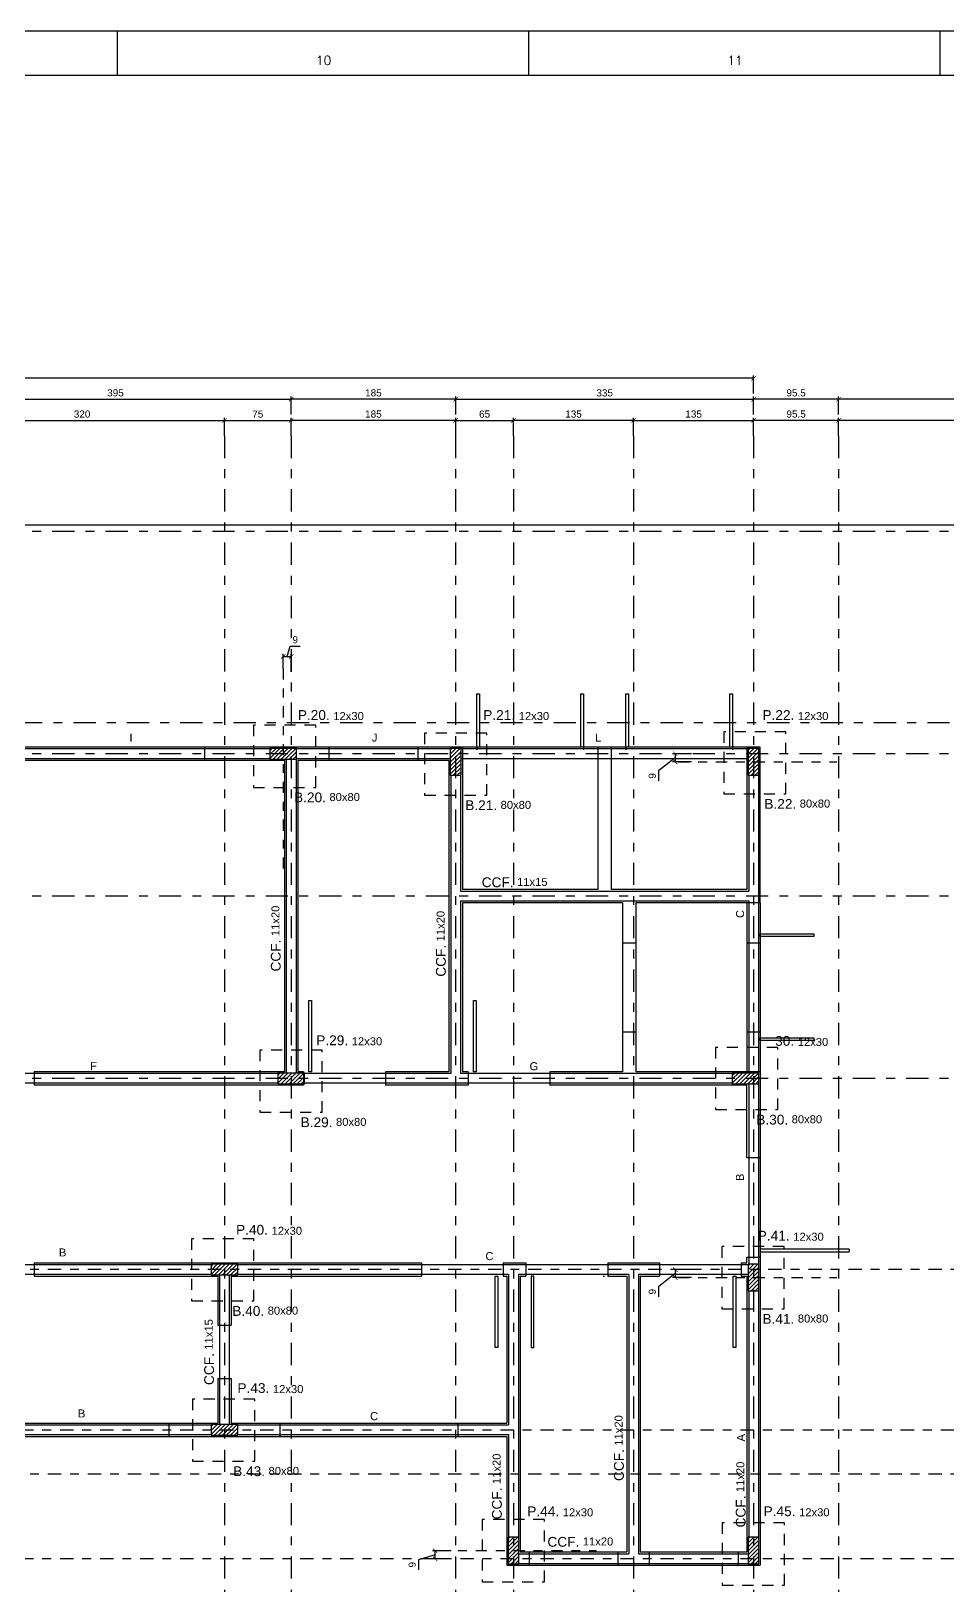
# Model space of a CAD drawing. Header units: millimetres. Extents: x 3659 to 4048, y 1324 to 1399.
# Drawn here: x 3699.96 to 3710.27, y 1373.17 to 1390.65 of the extents above; entities that cross this region are included whole.
import ezdxf
from ezdxf.enums import TextEntityAlignment as Align

# ---------------------------------------------------------------- set-up
doc = ezdxf.new("R2010")
doc.units = ezdxf.units.MM
for name, pattern in [('CENTER', [2, 1.25, -0.25, 0.25, -0.25]), ('DASHDOT', [1, 0.5, -0.25, 0, -0.25]), ('HIDDEN', [0.375, 0.25, -0.125])]:
    doc.linetypes.add(name, pattern=pattern)
for name, color, linetype in [('eixo', 1, 'CENTER'), ('Forma', 2, 'Continuous'), ('Fundação', 2, 'Continuous'), ('Hachura', 1, 'Continuous'), ('MATRIZ', 8, 'Continuous'), ('Moldura', 2, 'Continuous'), ('PILAR', 5, 'Continuous'), ('Textos', 7, 'Continuous')]:
    doc.layers.add(name, color=color, linetype=linetype)
doc.styles.add('maloca 1', font='romans.shx')
doc.styles.add('ROMANS', font='arial.ttf')
doc.dimstyles.new('ESC-50JR', dxfattribs={"dimtxt": 0.1, "dimasz": 0.05, "dimexe": 0.03, "dimexo": 0, "dimgap": 0.03, "dimtad": 1, "dimlfac": 100, "dimdsep": 46, "dimtxsty": 'ROMANS', "dimblk1": 'DOTSMALL', "dimblk2": 'DOTSMALL', "dimsah": 1, "dimcen": 0.09, "dimclrd": 1, "dimclre": 1, "dimclrt": 2, "dimadec": 0, "dimazin": 0, "dimtfac": 1, "dimtdec": 4, "dimtmove": 0, "dimatfit": 3, "dimldrblk": 'DOTSMALL', "dimfxl": 0, "dimtolj": 1, "dimtzin": 0, "dimarcsym": 0})

# ---------------------------------------------------------------- blocks, each defined once
blk = doc.blocks.new('_ArchTick')
at = {"color": 0, "linetype": 'ByBlock', "const_width": 0.15}
blk.add_lwpolyline([(-0.5, -0.5), (0.5, 0.5)], dxfattribs=at)
blk = doc.blocks.new('*D63')
at = {"color": 1, "lineweight": -2, "transparency": 16777216}
for p, q in [((3698.938, 1386.097), (3698.938, 1386.301)), ((3698.938, 1386.271), (3702.138, 1386.271)), ((3702.138, 1386.097), (3702.138, 1386.301))]:
    blk.add_line(p, q, dxfattribs=at)
at = {"layer": 'DEFPOINTS', "color": 0, "transparency": 16777216}
for p in [(3702.138, 1386.271), (3698.938, 1386.097), (3702.138, 1386.097)]:
    blk.add_point(p, dxfattribs=at)
at = {"color": 1, "lineweight": -2, "transparency": 16777216, "xscale": 0.05, "yscale": 0.05, "zscale": 0.05, "rotation": 180}
blk.add_blockref('_ArchTick', (3698.938, 1386.271), dxfattribs=at)
at = {"color": 1, "lineweight": -2, "transparency": 16777216, "xscale": 0.05, "yscale": 0.05, "zscale": 0.05}
blk.add_blockref('_ArchTick', (3702.138, 1386.271), dxfattribs=at)
at = {"color": 2, "transparency": 16777216, "insert": (3700.538, 1386.342), "char_height": 0.08, "attachment_point": 5, "style": 'ROMANS'}
blk.add_mtext('\\A1;320', dxfattribs=at)
blk = doc.blocks.new('_DOTSMALL')
at = {"color": 0, "linetype": 'ByBlock', "const_width": 0.5}
blk.add_lwpolyline([(-0.0625, 0, 1), (0.0625, 0, 1)], format="xyb", close=True, dxfattribs=at)
blk = doc.blocks.new('*D64')
at = {"color": 1, "lineweight": -2, "transparency": 16777216}
for p, q in [((3702.888, 1386.097), (3702.888, 1386.301)), ((3704.738, 1386.271), (3702.888, 1386.271)), ((3704.738, 1386.097), (3704.738, 1386.301))]:
    blk.add_line(p, q, dxfattribs=at)
at = {"layer": 'DEFPOINTS', "color": 0, "transparency": 16777216}
for p in [(3702.888, 1386.271), (3702.888, 1386.097), (3704.738, 1386.097)]:
    blk.add_point(p, dxfattribs=at)
at = {"color": 1, "lineweight": -2, "transparency": 16777216, "xscale": 0.05, "yscale": 0.05, "zscale": 0.05, "rotation": 180}
blk.add_blockref('_ArchTick', (3702.888, 1386.271), dxfattribs=at)
at = {"color": 1, "lineweight": -2, "transparency": 16777216, "xscale": 0.05, "yscale": 0.05, "zscale": 0.05}
blk.add_blockref('_ArchTick', (3704.738, 1386.271), dxfattribs=at)
at = {"color": 2, "transparency": 16777216, "insert": (3703.813, 1386.342), "char_height": 0.08, "attachment_point": 5, "style": 'ROMANS'}
blk.add_mtext('\\A1;185', dxfattribs=at)
blk = doc.blocks.new('*D65')
at = {"color": 1, "lineweight": -2, "transparency": 16777216}
for p, q in [((3704.738, 1386.097), (3704.738, 1386.301)), ((3704.738, 1386.271), (3705.388, 1386.271)), ((3705.388, 1386.097), (3705.388, 1386.301))]:
    blk.add_line(p, q, dxfattribs=at)
at = {"layer": 'DEFPOINTS', "color": 0, "transparency": 16777216}
for p in [(3705.388, 1386.271), (3704.738, 1386.097), (3705.388, 1386.097)]:
    blk.add_point(p, dxfattribs=at)
at = {"color": 1, "lineweight": -2, "transparency": 16777216, "xscale": 0.05, "yscale": 0.05, "zscale": 0.05, "rotation": 180}
blk.add_blockref('_ArchTick', (3704.738, 1386.271), dxfattribs=at)
at = {"color": 1, "lineweight": -2, "transparency": 16777216, "xscale": 0.05, "yscale": 0.05, "zscale": 0.05}
blk.add_blockref('_ArchTick', (3705.388, 1386.271), dxfattribs=at)
at = {"color": 2, "transparency": 16777216, "insert": (3705.063, 1386.342), "char_height": 0.08, "attachment_point": 5, "style": 'ROMANS'}
blk.add_mtext('\\A1;65', dxfattribs=at)
blk = doc.blocks.new('*D66')
at = {"color": 1, "lineweight": -2, "transparency": 16777216}
for p, q in [((3705.388, 1386.097), (3705.388, 1386.301)), ((3706.738, 1386.271), (3705.388, 1386.271)), ((3706.738, 1386.097), (3706.738, 1386.301))]:
    blk.add_line(p, q, dxfattribs=at)
at = {"layer": 'DEFPOINTS', "color": 0, "transparency": 16777216}
for p in [(3705.388, 1386.271), (3705.388, 1386.097), (3706.738, 1386.097)]:
    blk.add_point(p, dxfattribs=at)
at = {"color": 1, "lineweight": -2, "transparency": 16777216, "xscale": 0.05, "yscale": 0.05, "zscale": 0.05, "rotation": 180}
blk.add_blockref('_ArchTick', (3705.388, 1386.271), dxfattribs=at)
at = {"color": 1, "lineweight": -2, "transparency": 16777216, "xscale": 0.05, "yscale": 0.05, "zscale": 0.05}
blk.add_blockref('_ArchTick', (3706.738, 1386.271), dxfattribs=at)
at = {"color": 2, "transparency": 16777216, "insert": (3706.063, 1386.342), "char_height": 0.08, "attachment_point": 5, "style": 'ROMANS'}
blk.add_mtext('\\A1;135', dxfattribs=at)
blk = doc.blocks.new('*D67')
at = {"color": 1, "lineweight": -2, "transparency": 16777216}
for p, q in [((3706.738, 1386.097), (3706.738, 1386.301)), ((3706.738, 1386.271), (3708.088, 1386.271)), ((3708.088, 1386.097), (3708.088, 1386.301))]:
    blk.add_line(p, q, dxfattribs=at)
at = {"layer": 'DEFPOINTS', "color": 0, "transparency": 16777216}
for p in [(3708.088, 1386.271), (3706.738, 1386.097), (3708.088, 1386.097)]:
    blk.add_point(p, dxfattribs=at)
at = {"color": 1, "lineweight": -2, "transparency": 16777216, "xscale": 0.05, "yscale": 0.05, "zscale": 0.05, "rotation": 180}
blk.add_blockref('_ArchTick', (3706.738, 1386.271), dxfattribs=at)
at = {"color": 1, "lineweight": -2, "transparency": 16777216, "xscale": 0.05, "yscale": 0.05, "zscale": 0.05}
blk.add_blockref('_ArchTick', (3708.088, 1386.271), dxfattribs=at)
at = {"color": 2, "transparency": 16777216, "insert": (3707.413, 1386.342), "char_height": 0.08, "attachment_point": 5, "style": 'ROMANS'}
blk.add_mtext('\\A1;135', dxfattribs=at)
blk = doc.blocks.new('*D68')
at = {"color": 1, "lineweight": -2, "transparency": 16777216}
for p, q in [((3708.088, 1386.097), (3708.088, 1386.301)), ((3709.043, 1386.271), (3708.088, 1386.271)), ((3709.043, 1386.097), (3709.043, 1386.301))]:
    blk.add_line(p, q, dxfattribs=at)
at = {"layer": 'DEFPOINTS', "color": 0, "transparency": 16777216}
for p in [(3708.088, 1386.271), (3708.088, 1386.097), (3709.043, 1386.097)]:
    blk.add_point(p, dxfattribs=at)
at = {"color": 1, "lineweight": -2, "transparency": 16777216, "xscale": 0.05, "yscale": 0.05, "zscale": 0.05, "rotation": 180}
blk.add_blockref('_ArchTick', (3708.088, 1386.271), dxfattribs=at)
at = {"color": 1, "lineweight": -2, "transparency": 16777216, "xscale": 0.05, "yscale": 0.05, "zscale": 0.05}
blk.add_blockref('_ArchTick', (3709.043, 1386.271), dxfattribs=at)
at = {"color": 2, "transparency": 16777216, "insert": (3708.565, 1386.342), "char_height": 0.08, "attachment_point": 5, "style": 'ROMANS'}
blk.add_mtext('\\A1;95.5', dxfattribs=at)
blk = doc.blocks.new('*D69')
at = {"color": 1, "lineweight": -2, "transparency": 16777216}
for p, q in [((3709.043, 1386.097), (3709.043, 1386.301)), ((3715.778, 1386.271), (3709.043, 1386.271)), ((3715.778, 1386.097), (3715.778, 1386.301))]:
    blk.add_line(p, q, dxfattribs=at)
at = {"layer": 'DEFPOINTS', "color": 0, "transparency": 16777216}
for p in [(3709.043, 1386.271), (3709.043, 1386.097), (3715.778, 1386.097)]:
    blk.add_point(p, dxfattribs=at)
at = {"color": 1, "lineweight": -2, "transparency": 16777216, "xscale": 0.05, "yscale": 0.05, "zscale": 0.05, "rotation": 180}
blk.add_blockref('_ArchTick', (3709.043, 1386.271), dxfattribs=at)
at = {"color": 1, "lineweight": -2, "transparency": 16777216, "xscale": 0.05, "yscale": 0.05, "zscale": 0.05}
blk.add_blockref('_ArchTick', (3715.778, 1386.271), dxfattribs=at)
at = {"color": 2, "transparency": 16777216, "insert": (3712.41, 1386.342), "char_height": 0.08, "attachment_point": 5, "style": 'ROMANS'}
blk.add_mtext('\\A1;673.5', dxfattribs=at)
blk = doc.blocks.new('*D86')
at = {"color": 1, "lineweight": -2, "transparency": 16777216}
for p, q in [((3702.138, 1386.097), (3702.138, 1386.301)), ((3702.138, 1386.271), (3702.888, 1386.271)), ((3702.888, 1386.097), (3702.888, 1386.301))]:
    blk.add_line(p, q, dxfattribs=at)
at = {"layer": 'DEFPOINTS', "color": 0, "transparency": 16777216}
for p in [(3702.888, 1386.271), (3702.138, 1386.097), (3702.888, 1386.097)]:
    blk.add_point(p, dxfattribs=at)
at = {"color": 1, "lineweight": -2, "transparency": 16777216, "xscale": 0.05, "yscale": 0.05, "zscale": 0.05, "rotation": 180}
blk.add_blockref('_ArchTick', (3702.138, 1386.271), dxfattribs=at)
at = {"color": 1, "lineweight": -2, "transparency": 16777216, "xscale": 0.05, "yscale": 0.05, "zscale": 0.05}
blk.add_blockref('_ArchTick', (3702.888, 1386.271), dxfattribs=at)
at = {"color": 2, "transparency": 16777216, "insert": (3702.513, 1386.341), "char_height": 0.08, "attachment_point": 5, "style": 'ROMANS'}
blk.add_mtext('\\A1;75', dxfattribs=at)
blk = doc.blocks.new('*D98')
at = {"color": 1, "lineweight": -2, "transparency": 16777216}
for p, q in [((3702.888, 1386.336), (3702.888, 1386.539)), ((3704.738, 1386.509), (3702.888, 1386.509)), ((3704.738, 1386.336), (3704.738, 1386.539))]:
    blk.add_line(p, q, dxfattribs=at)
at = {"layer": 'DEFPOINTS', "color": 0, "transparency": 16777216}
for p in [(3702.888, 1386.509), (3702.888, 1386.336), (3704.738, 1386.336)]:
    blk.add_point(p, dxfattribs=at)
at = {"color": 1, "lineweight": -2, "transparency": 16777216, "xscale": 0.05, "yscale": 0.05, "zscale": 0.05, "rotation": 180}
blk.add_blockref('_ArchTick', (3702.888, 1386.509), dxfattribs=at)
at = {"color": 1, "lineweight": -2, "transparency": 16777216, "xscale": 0.05, "yscale": 0.05, "zscale": 0.05}
blk.add_blockref('_ArchTick', (3704.738, 1386.509), dxfattribs=at)
at = {"color": 2, "transparency": 16777216, "insert": (3703.813, 1386.58), "char_height": 0.08, "attachment_point": 5, "style": 'ROMANS'}
blk.add_mtext('\\A1;185', dxfattribs=at)
blk = doc.blocks.new('*D99')
at = {"color": 1, "lineweight": -2, "transparency": 16777216}
for p, q in [((3704.738, 1386.336), (3704.738, 1386.539)), ((3704.738, 1386.509), (3708.088, 1386.509)), ((3708.088, 1386.336), (3708.088, 1386.539))]:
    blk.add_line(p, q, dxfattribs=at)
at = {"layer": 'DEFPOINTS', "color": 0, "transparency": 16777216}
for p in [(3708.088, 1386.509), (3704.738, 1386.336), (3708.088, 1386.336)]:
    blk.add_point(p, dxfattribs=at)
at = {"color": 1, "lineweight": -2, "transparency": 16777216, "xscale": 0.05, "yscale": 0.05, "zscale": 0.05, "rotation": 180}
blk.add_blockref('_ArchTick', (3704.738, 1386.509), dxfattribs=at)
at = {"color": 1, "lineweight": -2, "transparency": 16777216, "xscale": 0.05, "yscale": 0.05, "zscale": 0.05}
blk.add_blockref('_ArchTick', (3708.088, 1386.509), dxfattribs=at)
at = {"color": 2, "transparency": 16777216, "insert": (3706.413, 1386.58), "char_height": 0.08, "attachment_point": 5, "style": 'ROMANS'}
blk.add_mtext('\\A1;335', dxfattribs=at)
blk = doc.blocks.new('*D101')
at = {"color": 1, "lineweight": -2, "transparency": 16777216}
for p, q in [((3698.938, 1386.336), (3698.938, 1386.539)), ((3698.938, 1386.509), (3702.888, 1386.509)), ((3702.888, 1386.336), (3702.888, 1386.539))]:
    blk.add_line(p, q, dxfattribs=at)
at = {"layer": 'DEFPOINTS', "color": 0, "transparency": 16777216}
for p in [(3702.888, 1386.509), (3698.938, 1386.336), (3702.888, 1386.336)]:
    blk.add_point(p, dxfattribs=at)
at = {"color": 1, "lineweight": -2, "transparency": 16777216, "xscale": 0.05, "yscale": 0.05, "zscale": 0.05, "rotation": 180}
blk.add_blockref('_ArchTick', (3698.938, 1386.509), dxfattribs=at)
at = {"color": 1, "lineweight": -2, "transparency": 16777216, "xscale": 0.05, "yscale": 0.05, "zscale": 0.05}
blk.add_blockref('_ArchTick', (3702.888, 1386.509), dxfattribs=at)
at = {"color": 2, "transparency": 16777216, "insert": (3700.913, 1386.58), "char_height": 0.08, "attachment_point": 5, "style": 'ROMANS'}
blk.add_mtext('\\A1;395', dxfattribs=at)
blk = doc.blocks.new('*D103')
at = {"color": 1, "lineweight": -2, "transparency": 16777216}
for p, q in [((3708.088, 1386.336), (3708.088, 1386.539)), ((3709.043, 1386.509), (3708.088, 1386.509)), ((3709.043, 1386.336), (3709.043, 1386.539))]:
    blk.add_line(p, q, dxfattribs=at)
at = {"layer": 'DEFPOINTS', "color": 0, "transparency": 16777216}
for p in [(3708.088, 1386.509), (3708.088, 1386.336), (3709.043, 1386.336)]:
    blk.add_point(p, dxfattribs=at)
at = {"color": 1, "lineweight": -2, "transparency": 16777216, "xscale": 0.05, "yscale": 0.05, "zscale": 0.05, "rotation": 180}
blk.add_blockref('_ArchTick', (3708.088, 1386.509), dxfattribs=at)
at = {"color": 1, "lineweight": -2, "transparency": 16777216, "xscale": 0.05, "yscale": 0.05, "zscale": 0.05}
blk.add_blockref('_ArchTick', (3709.043, 1386.509), dxfattribs=at)
at = {"color": 2, "transparency": 16777216, "insert": (3708.565, 1386.58), "char_height": 0.08, "attachment_point": 5, "style": 'ROMANS'}
blk.add_mtext('\\A1;95.5', dxfattribs=at)
blk = doc.blocks.new('*D104')
at = {"color": 1, "lineweight": -2, "transparency": 16777216}
for p, q in [((3709.043, 1386.336), (3709.043, 1386.539)), ((3715.778, 1386.509), (3709.043, 1386.509)), ((3715.778, 1386.336), (3715.778, 1386.539))]:
    blk.add_line(p, q, dxfattribs=at)
at = {"layer": 'DEFPOINTS', "color": 0, "transparency": 16777216}
for p in [(3709.043, 1386.509), (3709.043, 1386.336), (3715.778, 1386.336)]:
    blk.add_point(p, dxfattribs=at)
at = {"color": 1, "lineweight": -2, "transparency": 16777216, "xscale": 0.05, "yscale": 0.05, "zscale": 0.05, "rotation": 180}
blk.add_blockref('_ArchTick', (3709.043, 1386.509), dxfattribs=at)
at = {"color": 1, "lineweight": -2, "transparency": 16777216, "xscale": 0.05, "yscale": 0.05, "zscale": 0.05}
blk.add_blockref('_ArchTick', (3715.778, 1386.509), dxfattribs=at)
at = {"color": 2, "transparency": 16777216, "insert": (3712.41, 1386.58), "char_height": 0.08, "attachment_point": 5, "style": 'ROMANS'}
blk.add_mtext('\\A1;673.5', dxfattribs=at)
blk = doc.blocks.new('*D105')
at = {"color": 1, "lineweight": -2, "transparency": 16777216}
for p, q in [((3663.438, 1386.572), (3663.438, 1386.775)), ((3708.088, 1386.745), (3663.438, 1386.745)), ((3708.088, 1386.572), (3708.088, 1386.775))]:
    blk.add_line(p, q, dxfattribs=at)
at = {"layer": 'DEFPOINTS', "color": 0, "transparency": 16777216}
for p in [(3663.438, 1386.745), (3663.438, 1386.572), (3708.088, 1386.572)]:
    blk.add_point(p, dxfattribs=at)
at = {"color": 1, "lineweight": -2, "transparency": 16777216, "xscale": 0.05, "yscale": 0.05, "zscale": 0.05, "rotation": 180}
blk.add_blockref('_ArchTick', (3663.438, 1386.745), dxfattribs=at)
at = {"color": 1, "lineweight": -2, "transparency": 16777216, "xscale": 0.05, "yscale": 0.05, "zscale": 0.05}
blk.add_blockref('_ArchTick', (3708.088, 1386.745), dxfattribs=at)
at = {"color": 2, "transparency": 16777216, "insert": (3685.763, 1386.816), "char_height": 0.08, "attachment_point": 5, "style": 'ROMANS'}
blk.add_mtext('\\A1;4465', dxfattribs=at)
blk = doc.blocks.new('*D305')
at = {"color": 1, "lineweight": -2, "transparency": 16777216}
for p, q in [((3702.798, 1383.482), (3702.798, 1383.647)), ((3702.798, 1383.617), (3702.888, 1383.617)), ((3702.843, 1383.617), (3702.878, 1383.733)), ((3702.878, 1383.733), (3702.99, 1383.733)), ((3702.888, 1383.444), (3702.888, 1383.647))]:
    blk.add_line(p, q, dxfattribs=at)
at = {"layer": 'DEFPOINTS', "color": 0, "transparency": 16777216}
for p in [(3702.888, 1383.617), (3702.798, 1383.482), (3702.888, 1383.444)]:
    blk.add_point(p, dxfattribs=at)
at = {"color": 1, "lineweight": -2, "transparency": 16777216, "xscale": 0.05, "yscale": 0.05, "zscale": 0.05, "rotation": 180}
blk.add_blockref('_ArchTick', (3702.798, 1383.617), dxfattribs=at)
at = {"color": 1, "lineweight": -2, "transparency": 16777216, "xscale": 0.05, "yscale": 0.05, "zscale": 0.05}
blk.add_blockref('_ArchTick', (3702.888, 1383.617), dxfattribs=at)
at = {"color": 2, "transparency": 16777216, "insert": (3702.934, 1383.804), "char_height": 0.08, "attachment_point": 5, "style": 'ROMANS'}
blk.add_mtext('\\A1;9', dxfattribs=at)
blk = doc.blocks.new('*D308')
at = {"color": 1, "lineweight": -2, "transparency": 16777216}
for p, q in [((3707.389, 1382.522), (3707.177, 1382.522)), ((3707.207, 1382.522), (3707.207, 1382.432)), ((3707.207, 1382.477), (3707.02, 1382.33)), ((3707.389, 1382.432), (3707.177, 1382.432)), ((3707.02, 1382.33), (3707.02, 1382.217))]:
    blk.add_line(p, q, dxfattribs=at)
at = {"layer": 'DEFPOINTS', "color": 0, "transparency": 16777216}
for p in [(3707.389, 1382.522), (3707.207, 1382.432), (3707.389, 1382.432)]:
    blk.add_point(p, dxfattribs=at)
at = {"color": 1, "lineweight": -2, "transparency": 16777216, "xscale": 0.05, "yscale": 0.05, "zscale": 0.05}
for p, rotation in [((3707.207, 1382.522), 90), ((3707.207, 1382.432), 270)]:
    blk.add_blockref('_ArchTick', p, dxfattribs=dict(at, rotation=rotation))
at = {"color": 2, "transparency": 16777216, "insert": (3706.949, 1382.274), "char_height": 0.08, "attachment_point": 5, "rotation": 90, "style": 'ROMANS'}
blk.add_mtext('\\A1;9', dxfattribs=at)
blk = doc.blocks.new('*D311')
at = {"color": 1, "lineweight": -2, "transparency": 16777216}
for p, q in [((3707.207, 1376.677), (3707.02, 1376.53)), ((3707.389, 1376.722), (3707.177, 1376.722)), ((3707.389, 1376.632), (3707.177, 1376.632)), ((3707.207, 1376.722), (3707.207, 1376.632)), ((3707.02, 1376.53), (3707.02, 1376.417))]:
    blk.add_line(p, q, dxfattribs=at)
at = {"layer": 'DEFPOINTS', "color": 0, "transparency": 16777216}
for p in [(3707.207, 1376.632), (3707.389, 1376.722), (3707.389, 1376.632)]:
    blk.add_point(p, dxfattribs=at)
at = {"color": 1, "lineweight": -2, "transparency": 16777216, "xscale": 0.05, "yscale": 0.05, "zscale": 0.05}
for p, rotation in [((3707.207, 1376.722), 90), ((3707.207, 1376.632), 270)]:
    blk.add_blockref('_ArchTick', p, dxfattribs=dict(at, rotation=rotation))
at = {"color": 2, "transparency": 16777216, "insert": (3706.949, 1376.474), "char_height": 0.08, "attachment_point": 5, "rotation": 90, "style": 'ROMANS'}
blk.add_mtext('\\A1;9', dxfattribs=at)
blk = doc.blocks.new('*D312')
at = {"color": 1, "lineweight": -2, "transparency": 16777216}
for p, q in [((3704.507, 1373.517), (3704.32, 1373.46)), ((3704.32, 1373.46), (3704.32, 1373.347)), ((3704.689, 1373.562), (3704.477, 1373.562)), ((3704.689, 1373.472), (3704.477, 1373.472)), ((3704.507, 1373.472), (3704.507, 1373.562))]:
    blk.add_line(p, q, dxfattribs=at)
at = {"layer": 'DEFPOINTS', "color": 0, "transparency": 16777216}
for p in [(3704.507, 1373.562), (3704.689, 1373.562), (3704.689, 1373.472)]:
    blk.add_point(p, dxfattribs=at)
at = {"color": 1, "lineweight": -2, "transparency": 16777216, "xscale": 0.05, "yscale": 0.05, "zscale": 0.05}
for p, rotation in [((3704.507, 1373.562), 90), ((3704.507, 1373.472), 270)]:
    blk.add_blockref('_ArchTick', p, dxfattribs=dict(at, rotation=rotation))
at = {"color": 2, "transparency": 16777216, "insert": (3704.249, 1373.404), "char_height": 0.08, "attachment_point": 5, "rotation": 90, "style": 'ROMANS'}
blk.add_mtext('\\A1;9', dxfattribs=at)

msp = doc.modelspace()

# ---------------------------------------------------------------- hatches: boundary and pattern name
at = {"layer": 'Hachura'}
h = msp.add_hatch(dxfattribs=at)
h.set_pattern_fill('LINE', color=1, scale=0.01, angle=405, style=0)
h.set_pattern_definition([(45, (61.358635, -13.712947), (-0.0224506403, 0.0224506403), [])])
h.paths.add_polyline_path([(3702.948133, 1382.582356), (3702.648133, 1382.582356), (3702.648133, 1382.462356), (3702.948133, 1382.462356)])
h = msp.add_hatch(dxfattribs=at)
h.set_pattern_fill('LINE', color=1, scale=0.01, angle=405, style=0)
h.set_pattern_definition([(45, (112.005856, -13.178542), (-0.0224506403, 0.0224506403), [])])
h.paths.add_polyline_path([(3704.677822, 1382.582356), (3704.677822, 1382.282356), (3704.797822, 1382.282356), (3704.797822, 1382.582356)])
h = msp.add_hatch(dxfattribs=at)
h.set_pattern_fill('LINE', color=1, scale=0.01, angle=405, style=0)
h.set_pattern_definition([(45, (115.355856, -13.178542), (-0.0224506403, 0.0224506403), [])])
h.paths.add_polyline_path([(3708.027822, 1382.582356), (3708.027822, 1382.282356), (3708.147822, 1382.282356), (3708.147822, 1382.582356)])
h = msp.add_hatch(dxfattribs=at)
h.set_pattern_fill('LINE', color=1, scale=0.01, angle=405, style=0)
h.set_pattern_definition([(45, (61.448324, -17.362947), (-0.0224506403, 0.0224506403), [])])
h.paths.add_polyline_path([(3703.037822, 1378.932356), (3702.737822, 1378.932356), (3702.737822, 1378.812356), (3703.037822, 1378.812356)])
h = msp.add_hatch(dxfattribs=at)
h.set_pattern_fill('LINE', color=1, scale=0.01, angle=405, style=0)
h.set_pattern_definition([(45, (66.558324, -17.362947), (-0.0224506403, 0.0224506403), [])])
h.paths.add_polyline_path([(3708.147822, 1378.932356), (3707.847822, 1378.932356), (3707.847822, 1378.812356), (3708.147822, 1378.812356)])
h = msp.add_hatch(dxfattribs=at)
h.set_pattern_fill('LINE', color=1, scale=0.01, angle=405, style=0)
h.set_pattern_definition([(45, (60.698324, -19.512947), (-0.0224506403, 0.0224506403), [])])
h.paths.add_polyline_path([(3702.287822, 1376.782356), (3701.987822, 1376.782356), (3701.987822, 1376.662356), (3702.287822, 1376.662356)])
h = msp.add_hatch(dxfattribs=at)
h.set_pattern_fill('LINE', color=1, scale=0.01, angle=405, style=0)
h.set_pattern_definition([(45, (115.355856, -18.978542), (-0.0224506403, 0.0224506403), [])])
h.paths.add_polyline_path([(3708.027822, 1376.782356), (3708.027822, 1376.482356), (3708.147822, 1376.482356), (3708.147822, 1376.782356)])
h = msp.add_hatch(dxfattribs=at)
h.set_pattern_fill('LINE', color=1, scale=0.01, angle=405, style=0)
h.set_pattern_definition([(45, (60.698324, -21.312947), (-0.0224506403, 0.0224506403), [])])
h.paths.add_polyline_path([(3702.287822, 1374.982356), (3701.987822, 1374.982356), (3701.987822, 1374.862356), (3702.287822, 1374.862356)])
h = msp.add_hatch(dxfattribs=at)
h.set_pattern_fill('LINE', color=1, scale=0.01, angle=405, style=0)
h.set_pattern_definition([(45, (112.655856, -22.048542), (-0.0224506403, 0.0224506403), [])])
h.paths.add_polyline_path([(3705.327822, 1373.712356), (3705.327822, 1373.412356), (3705.447822, 1373.412356), (3705.447822, 1373.712356)])
h = msp.add_hatch(dxfattribs=at)
h.set_pattern_fill('LINE', color=1, scale=0.01, angle=405, style=0)
h.set_pattern_definition([(45, (115.355856, -22.048542), (-0.0224506403, 0.0224506403), [])])
h.paths.add_polyline_path([(3708.027822, 1373.712356), (3708.027822, 1373.412356), (3708.147822, 1373.412356), (3708.147822, 1373.712356)])

# ---------------------------------------------------------------- linework, layer by layer
at = {"layer": 'eixo', "linetype": 'DASHDOT', "ltscale": 0.5}
for p, q in [((3702.137822, 1386.097356), (3702.137822, 1366.097356)), ((3702.887822, 1386.097356), (3702.887822, 1366.097356)), ((3704.737822, 1386.097356), (3704.737822, 1366.097356)), ((3705.387822, 1386.097356), (3705.387822, 1366.097356)), ((3706.737822, 1386.097356), (3706.737822, 1366.097356)), ((3708.087822, 1386.097356), (3708.087822, 1366.097356)), ((3709.042822, 1386.097356), (3709.042822, 1366.097356)), ((3723.252822, 1385.022356), (3662.040652, 1385.022356)), ((3662.040652, 1382.872356), (3723.252822, 1382.872356)), ((3723.252822, 1382.522356), (3662.040652, 1382.522356)), ((3723.252822, 1380.922356), (3662.040652, 1380.922356)), ((3723.252822, 1378.872356), (3662.040652, 1378.872356))]:
    msp.add_line(p, q, dxfattribs=at)
at = {"layer": 'eixo', "linetype": 'DASHDOT', "ltscale": 0.25}
for p, q in [((3702.798133, 1383.481687), (3702.798133, 1381.206269)), ((3707.239192, 1382.432356), (3709.022748, 1382.432356)), ((3707.239192, 1376.632356), (3709.022748, 1376.632356)), ((3704.539192, 1373.562356), (3706.322748, 1373.562356))]:
    msp.add_line(p, q, dxfattribs=at)
at = {"layer": 'eixo', "linetype": 'DASHDOT', "ltscale": 0.3}
for p, q in [((3723.252822, 1376.722356), (3662.040652, 1376.722356)), ((3662.040652, 1374.922356), (3723.252822, 1374.922356)), ((3723.252822, 1374.422356), (3662.040652, 1374.422356)), ((3662.040652, 1373.472356), (3723.252822, 1373.472356))]:
    msp.add_line(p, q, dxfattribs=at)
at = {"layer": 'Forma', "linetype": 'Continuous', "ltscale": 0.5}
for p, q in [((3702.647133, 1382.577356), (3699.178023, 1382.577356)), ((3704.677822, 1382.577356), (3702.947133, 1382.577356)), ((3708.027822, 1382.577356), (3704.797822, 1382.577356)), ((3702.647133, 1382.467356), (3699.178023, 1382.467356)), ((3702.832822, 1382.462356), (3702.832822, 1378.932356)), ((3702.942822, 1382.462356), (3702.942822, 1378.932356)), ((3704.677822, 1382.467356), (3702.947133, 1382.467356)), ((3708.027822, 1382.467356), (3704.797822, 1382.467356)), ((3704.682822, 1382.282356), (3704.682822, 1378.927356)), ((3704.792822, 1382.282356), (3704.792822, 1380.977356)), ((3708.032822, 1382.282356), (3708.032822, 1380.977356)), ((3708.142822, 1382.282356), (3708.142822, 1378.932356)), ((3704.792822, 1380.977356), (3708.032822, 1380.977356)), ((3704.792822, 1380.867356), (3708.032822, 1380.867356)), ((3704.792822, 1380.867356), (3704.792822, 1378.927356)), ((3708.032822, 1380.867356), (3708.032822, 1378.932356)), ((3702.737822, 1378.927356), (3699.087822, 1378.927356)), ((3704.682822, 1378.927356), (3703.037822, 1378.927356)), ((3707.847822, 1378.927356), (3704.792822, 1378.927356)), ((3702.737822, 1378.817356), (3699.087822, 1378.817356)), ((3707.847822, 1378.817356), (3703.037822, 1378.817356)), ((3708.032822, 1378.812356), (3708.032822, 1376.777356)), ((3708.142822, 1378.812356), (3708.142822, 1376.782356)), ((3701.987822, 1376.777356), (3698.992822, 1376.777356)), ((3708.032822, 1376.777356), (3702.287822, 1376.777356)), ((3701.987822, 1376.667356), (3698.992822, 1376.667356)), ((3702.082822, 1376.662356), (3702.082822, 1374.982356)), ((3702.192822, 1376.662356), (3702.192822, 1374.982356)), ((3705.332822, 1376.667356), (3702.287822, 1376.667356)), ((3705.332822, 1376.667356), (3705.332822, 1374.977356)), ((3705.442822, 1376.667356), (3705.442822, 1373.712356)), ((3706.682822, 1376.667356), (3705.442822, 1376.667356)), ((3706.682822, 1376.667356), (3706.682822, 1373.527356)), ((3708.027822, 1376.667356), (3706.792822, 1376.667356)), ((3706.792822, 1376.667356), (3706.792822, 1373.527356)), ((3708.032822, 1376.482356), (3708.032822, 1373.712356)), ((3708.142822, 1376.482356), (3708.142822, 1373.712356)), ((3699.087822, 1374.977356), (3701.987822, 1374.977356)), ((3699.087822, 1374.867356), (3701.987822, 1374.867356)), ((3702.287822, 1374.977356), (3705.332822, 1374.977356)), ((3702.287822, 1374.867356), (3705.332822, 1374.867356)), ((3705.332822, 1374.867356), (3705.332822, 1373.712356)), ((3705.447822, 1373.527356), (3706.682822, 1373.527356)), ((3706.792822, 1373.527356), (3708.027822, 1373.527356)), ((3705.447822, 1373.417356), (3708.027822, 1373.417356))]:
    msp.add_line(p, q, dxfattribs=at)
at = {"layer": 'Fundação', "color": 2, "linetype": 'HIDDEN', "ltscale": 0.5}
for points in [[(3702.463996, 1382.144459), (3703.163996, 1382.144459), (3703.163996, 1382.844459), (3702.463996, 1382.844459)], [(3704.388386, 1382.056054), (3705.088386, 1382.056054), (3705.088386, 1382.756054), (3704.388386, 1382.756054)], [(3707.751156, 1382.070772), (3708.451156, 1382.070772), (3708.451156, 1382.770772), (3707.751156, 1382.770772)], [(3707.660291, 1378.521016), (3708.360291, 1378.521016), (3708.360291, 1379.221016), (3707.660291, 1379.221016)], [(3702.537822, 1378.491326), (3703.237822, 1378.491326), (3703.237822, 1379.191326), (3702.537822, 1379.191326)], [(3701.769582, 1376.369527), (3702.469582, 1376.369527), (3702.469582, 1377.069527), (3701.769582, 1377.069527)], [(3707.729983, 1376.280436), (3708.429983, 1376.280436), (3708.429983, 1376.980436), (3707.729983, 1376.980436)], [(3701.779293, 1374.566927), (3702.479293, 1374.566927), (3702.479293, 1375.266927), (3701.779293, 1375.266927)], [(3705.035223, 1373.213524), (3705.735223, 1373.213524), (3705.735223, 1373.913524), (3705.035223, 1373.913524)], [(3707.734589, 1373.175297), (3708.434589, 1373.175297), (3708.434589, 1373.875297), (3707.734589, 1373.875297)]]:
    msp.add_lwpolyline(points, close=True, dxfattribs=at)
at = {"layer": 'MATRIZ'}
for p, q in [((3661.862822, 1385.097356), (3722.302822, 1385.097356)), ((3704.975322, 1382.597356), (3704.975322, 1383.197356)), ((3704.975322, 1383.197356), (3705.005322, 1383.197356)), ((3705.005322, 1383.197356), (3705.005322, 1382.597356)), ((3706.145322, 1382.597356), (3706.145322, 1383.197356)), ((3706.145322, 1383.197356), (3706.175322, 1383.197356)), ((3706.175322, 1383.197356), (3706.175322, 1382.597356)), ((3706.650322, 1382.597356), (3706.650322, 1383.197356)), ((3706.650322, 1383.197356), (3706.680322, 1383.197356)), ((3706.680322, 1383.197356), (3706.680322, 1382.597356)), ((3707.820322, 1382.597356), (3707.820322, 1383.197356)), ((3707.820322, 1383.197356), (3707.850322, 1383.197356)), ((3707.850322, 1383.197356), (3707.850322, 1382.597356)), ((3708.012822, 1382.597356), (3674.762822, 1382.597356)), ((3701.912822, 1382.597356), (3701.912822, 1382.447356)), ((3703.312822, 1382.597356), (3703.312822, 1382.447356)), ((3704.312822, 1382.597356), (3704.312822, 1382.447356)), ((3704.812822, 1382.597356), (3704.812822, 1380.997356)), ((3704.975322, 1382.597356), (3704.975322, 1382.567356)), ((3705.005322, 1382.597356), (3704.975322, 1382.597356)), ((3706.175322, 1382.597356), (3706.145322, 1382.597356)), ((3706.175322, 1382.597356), (3706.175322, 1382.567356)), ((3706.487822, 1382.597356), (3706.337822, 1382.597356)), ((3706.337822, 1382.597356), (3706.337822, 1380.997356)), ((3706.487822, 1382.597356), (3706.487822, 1380.997356)), ((3706.650322, 1382.597356), (3706.650322, 1382.567356)), ((3706.680322, 1382.597356), (3706.650322, 1382.597356)), ((3707.850322, 1382.597356), (3707.820322, 1382.597356)), ((3707.850322, 1382.597356), (3707.850322, 1382.567356)), ((3708.162822, 1382.597356), (3708.012822, 1382.597356)), ((3708.012822, 1382.597356), (3708.012822, 1380.997356)), ((3708.162822, 1380.847356), (3708.162822, 1382.597356)), ((3702.812822, 1382.447356), (3699.012822, 1382.447356)), ((3702.812822, 1382.447356), (3702.812822, 1378.947356)), ((3704.662822, 1382.447356), (3702.962822, 1382.447356)), ((3702.962822, 1382.447356), (3702.962822, 1378.947356)), ((3704.662822, 1382.447356), (3704.662822, 1378.947356)), ((3706.337822, 1380.997356), (3704.812822, 1380.997356)), ((3708.012822, 1380.997356), (3706.487822, 1380.997356)), ((3706.612822, 1380.847356), (3704.812822, 1380.847356)), ((3704.812822, 1380.847356), (3704.812822, 1378.947356)), ((3706.612822, 1380.847356), (3706.612822, 1378.947356)), ((3708.162822, 1380.847356), (3706.762822, 1380.847356)), ((3706.762822, 1380.847356), (3706.762822, 1378.947356)), ((3708.012822, 1380.847356), (3708.012822, 1378.947356)), ((3708.162822, 1380.847356), (3708.162822, 1378.947356)), ((3708.162822, 1380.497356), (3708.762822, 1380.497356)), ((3708.162822, 1380.467356), (3708.162822, 1380.497356)), ((3708.762822, 1380.467356), (3708.162822, 1380.467356)), ((3708.762822, 1380.497356), (3708.762822, 1380.467356)), ((3706.612822, 1380.397356), (3706.762822, 1380.397356)), ((3708.012822, 1380.397356), (3708.162822, 1380.397356)), ((3703.087822, 1378.947356), (3703.087822, 1379.747356)), ((3703.087822, 1379.747356), (3703.117822, 1379.747356)), ((3703.117822, 1379.747356), (3703.117822, 1378.947356)), ((3704.937822, 1378.947356), (3704.937822, 1379.747356)), ((3704.937822, 1379.747356), (3704.967822, 1379.747356)), ((3704.967822, 1379.747356), (3704.967822, 1378.947356)), ((3706.612822, 1379.397356), (3706.762822, 1379.397356)), ((3708.012822, 1379.397356), (3708.162822, 1379.397356)), ((3708.162822, 1379.327356), (3708.762822, 1379.327356)), ((3708.162822, 1379.297356), (3708.162822, 1379.327356)), ((3708.762822, 1379.297356), (3708.162822, 1379.297356)), ((3708.762822, 1379.327356), (3708.762822, 1379.297356)), ((3702.812822, 1378.947356), (3699.997822, 1378.947356)), ((3699.997822, 1378.947356), (3699.997822, 1378.797356)), ((3703.027822, 1378.947356), (3702.962822, 1378.947356)), ((3703.027822, 1378.947356), (3703.027822, 1378.797356)), ((3703.117822, 1378.947356), (3703.087822, 1378.947356)), ((3704.662822, 1378.947356), (3703.947822, 1378.947356)), ((3703.947822, 1378.947356), (3703.947822, 1378.797356)), ((3704.877822, 1378.947356), (3704.812822, 1378.947356)), ((3704.877822, 1378.947356), (3704.877822, 1378.797356)), ((3704.967822, 1378.947356), (3704.937822, 1378.947356)), ((3706.612822, 1378.947356), (3705.797822, 1378.947356)), ((3705.797822, 1378.947356), (3705.797822, 1378.797356)), ((3708.162822, 1378.947356), (3706.762822, 1378.947356)), ((3708.162822, 1378.947356), (3708.162822, 1376.862356)), ((3703.027822, 1378.797356), (3699.997822, 1378.797356)), ((3704.877822, 1378.797356), (3703.947822, 1378.797356)), ((3708.012822, 1378.797356), (3705.797822, 1378.797356)), ((3708.012822, 1377.982356), (3708.012822, 1378.797356)), ((3708.012822, 1377.982356), (3708.162822, 1377.982356)), ((3709.162822, 1376.952356), (3708.162822, 1376.952356)), ((3708.162822, 1376.952356), (3708.162822, 1376.922356)), ((3709.162822, 1376.952356), (3709.162822, 1376.922356)), ((3699.997822, 1376.797356), (3704.352822, 1376.797356)), ((3699.997822, 1376.797356), (3699.997822, 1376.647356)), ((3704.352822, 1376.797356), (3704.352822, 1376.647356)), ((3705.272822, 1376.797356), (3705.527822, 1376.797356)), ((3705.272822, 1376.797356), (3705.272822, 1376.647356)), ((3705.527822, 1376.797356), (3705.527822, 1376.647356)), ((3706.447822, 1376.797356), (3707.027822, 1376.797356)), ((3706.447822, 1376.797356), (3706.447822, 1376.647356)), ((3707.027822, 1376.797356), (3707.027822, 1376.647356)), ((3707.947822, 1376.797356), (3708.012822, 1376.797356)), ((3707.947822, 1376.797356), (3707.947822, 1376.647356)), ((3708.012822, 1376.797356), (3708.012822, 1376.862356)), ((3708.012822, 1376.862356), (3708.162822, 1376.862356)), ((3708.162822, 1376.922356), (3709.162822, 1376.922356)), ((3708.162822, 1376.862356), (3708.162822, 1373.397356)), ((3699.997822, 1376.647356), (3702.062822, 1376.647356)), ((3702.062822, 1376.647356), (3702.062822, 1376.097356)), ((3702.212822, 1376.647356), (3702.212822, 1376.097356)), ((3702.212822, 1376.647356), (3704.352822, 1376.647356)), ((3705.182822, 1375.847356), (3705.182822, 1376.647356)), ((3705.182822, 1376.647356), (3705.212822, 1376.647356)), ((3705.212822, 1376.647356), (3705.212822, 1375.847356)), ((3705.272822, 1376.647356), (3705.312822, 1376.647356)), ((3705.312822, 1376.647356), (3705.312822, 1374.997356)), ((3705.462822, 1376.647356), (3705.462822, 1373.547356)), ((3705.462822, 1376.647356), (3705.527822, 1376.647356)), ((3705.587822, 1376.647356), (3705.587822, 1375.847356)), ((3705.617822, 1376.647356), (3705.587822, 1376.647356)), ((3705.617822, 1375.847356), (3705.617822, 1376.647356)), ((3706.397822, 1376.647356), (3706.412822, 1376.647356)), ((3706.447822, 1376.647356), (3706.662822, 1376.647356)), ((3706.662822, 1376.647356), (3706.662822, 1373.547356)), ((3706.812822, 1376.647356), (3706.812822, 1373.547356)), ((3706.812822, 1376.647356), (3707.027822, 1376.647356)), ((3707.857822, 1375.847356), (3707.857822, 1376.647356)), ((3707.857822, 1376.647356), (3707.887822, 1376.647356)), ((3707.887822, 1376.647356), (3707.887822, 1375.847356)), ((3707.947822, 1376.647356), (3708.012822, 1376.647356)), ((3708.012822, 1376.647356), (3708.012822, 1373.547356)), ((3702.062822, 1376.097356), (3702.212822, 1376.097356)), ((3705.212822, 1375.847356), (3705.182822, 1375.847356)), ((3705.587822, 1375.847356), (3705.617822, 1375.847356)), ((3707.887822, 1375.847356), (3707.857822, 1375.847356)), ((3702.062822, 1375.497356), (3702.062822, 1374.997356)), ((3702.062822, 1375.497356), (3702.212822, 1375.497356)), ((3702.212822, 1375.497356), (3702.212822, 1374.997356)), ((3696.362822, 1374.847356), (3705.312822, 1374.847356)), ((3699.012822, 1374.997356), (3702.062822, 1374.997356)), ((3701.512822, 1374.997356), (3701.512822, 1374.847356)), ((3702.212822, 1374.997356), (3705.312822, 1374.997356)), ((3702.762822, 1374.997356), (3702.762822, 1374.847356)), ((3704.762822, 1374.997356), (3704.762822, 1374.847356)), ((3705.312822, 1374.847356), (3705.312822, 1373.397356)), ((3705.462822, 1373.547356), (3706.662822, 1373.547356)), ((3705.562822, 1373.547356), (3705.562822, 1373.397356)), ((3706.562822, 1373.547356), (3706.562822, 1373.397356)), ((3706.812822, 1373.547356), (3708.012822, 1373.547356)), ((3706.912822, 1373.547356), (3706.912822, 1373.397356)), ((3707.912822, 1373.547356), (3707.912822, 1373.397356)), ((3705.312822, 1373.397356), (3708.162822, 1373.397356))]:
    msp.add_line(p, q, dxfattribs=at)
at = {"layer": 'Moldura', "color": 1}
for p, q in [((3700.932761, 1390.648453), (3700.932761, 1390.148453)), ((3705.557761, 1390.648453), (3705.557761, 1390.148453)), ((3710.182761, 1390.648453), (3710.182761, 1390.148453))]:
    msp.add_line(p, q, dxfattribs=at)
msp.add_lwpolyline([(3658.932761, 1360.948453), (3733.307761, 1360.948453), (3733.307761, 1390.648453), (3658.932761, 1390.648453)], close=True, dxfattribs=at)
at = {"layer": 'Moldura', "color": 6}
msp.add_lwpolyline([(3660.182761, 1361.448453), (3732.807761, 1361.448453), (3732.807761, 1390.148453), (3660.182761, 1390.148453)], close=True, dxfattribs=at)
at = {"layer": 'PILAR'}
for points in [[(3702.648133, 1382.462356), (3702.948133, 1382.462356), (3702.948133, 1382.582356), (3702.648133, 1382.582356)], [(3704.797822, 1382.282356), (3704.797822, 1382.582356), (3704.677822, 1382.582356), (3704.677822, 1382.282356)], [(3708.147822, 1382.282356), (3708.147822, 1382.582356), (3708.027822, 1382.582356), (3708.027822, 1382.282356)], [(3702.737822, 1378.812356), (3703.037822, 1378.812356), (3703.037822, 1378.932356), (3702.737822, 1378.932356)], [(3707.847822, 1378.812356), (3708.147822, 1378.812356), (3708.147822, 1378.932356), (3707.847822, 1378.932356)], [(3701.987822, 1376.662356), (3702.287822, 1376.662356), (3702.287822, 1376.782356), (3701.987822, 1376.782356)], [(3708.147822, 1376.482356), (3708.147822, 1376.782356), (3708.027822, 1376.782356), (3708.027822, 1376.482356)], [(3701.987822, 1374.862356), (3702.287822, 1374.862356), (3702.287822, 1374.982356), (3701.987822, 1374.982356)], [(3705.447822, 1373.412356), (3705.447822, 1373.712356), (3705.327822, 1373.712356), (3705.327822, 1373.412356)], [(3708.147822, 1373.412356), (3708.147822, 1373.712356), (3708.027822, 1373.712356), (3708.027822, 1373.412356)]]:
    msp.add_lwpolyline(points, close=True, dxfattribs=at)

# ---------------------------------------------------------------- texts
at = {"layer": 'Moldura', "color": 1, "style": 'maloca 1'}
for s, p in [('10', (3703.16774, 1390.269657)), ('11', (3707.79274, 1390.269657))]:
    msp.add_text(s, height=0.1, dxfattribs=at).set_placement(p)
at = {"layer": 'Textos', "color": 3, "style": 'ROMANS'}
for s, p in [('P.20.', (3703.322073, 1382.903375)), ('P.21.', (3705.406421, 1382.903375)), ('P.22.', (3708.545568, 1382.903375)), ('B.20.', (3703.279691, 1381.977404)), ('B.21.', (3705.204081, 1381.888998)), ('B.22.', (3708.566852, 1381.903717)), ('CCF.', (3705.38911, 1381.022516)), ('P.29.', (3703.529055, 1379.246027)), ('30.', (3708.543337, 1379.238818)), ('B.29.', (3703.353518, 1378.324271)), ('B.30.', (3708.475987, 1378.353961)), ('P.40.', (3702.627672, 1377.115168)), ('P.41.', (3708.49233, 1377.04854)), ('B.40.', (3702.585277, 1376.202472)), ('B.41.', (3708.545678, 1376.113381)), ('P.43.', (3702.642821, 1375.335457)), ('B.43.', (3702.594988, 1374.399871)), ('P.44.', (3705.901536, 1373.949628)), ('P.45.', (3708.558419, 1373.9503)), ('CCF.', (3706.127998, 1373.606362))]:
    msp.add_text(s, height=0.11, dxfattribs=at).set_placement(p, align=Align.RIGHT)
at = {"layer": 'Textos', "color": 2, "style": 'ROMANS'}
for s, p in [('12x30', (3703.362605, 1382.901862)), ('12x30', (3705.446953, 1382.901862)), ('12x30', (3708.586099, 1382.901862)), ('I', (3701.070163, 1382.659744)), ('J', (3703.795226, 1382.659744)), ('L', (3706.304299, 1382.659744)), ('80x80', (3703.318868, 1381.991331)), ('80x80', (3708.606029, 1381.917643)), ('80x80', (3705.243258, 1381.902925)), ('11x15', (3705.428287, 1381.036442)), ('12x30', (3703.569587, 1379.244514)), ('12x30', (3708.583869, 1379.237305)), ('F', (3700.628733, 1378.967955)), ('G', (3705.568503, 1378.964282)), ('80x80', (3703.392694, 1378.338197)), ('80x80', (3708.515164, 1378.367888)), ('12x30', (3702.668203, 1377.113655)), ('12x30', (3708.532862, 1377.047027)), ('B', (3700.277174, 1376.869835)), ('C', (3705.072219, 1376.829186)), ('80x80', (3702.624454, 1376.216399)), ('80x80', (3708.584855, 1376.127307)), ('12x30', (3702.683353, 1375.333944)), ('B', (3700.490236, 1375.060021)), ('C', (3703.775628, 1375.029431)), ('80x80', (3702.634165, 1374.413798)), ('12x30', (3705.942067, 1373.948115)), ('12x30', (3708.598951, 1373.948787)), ('11x20', (3706.167175, 1373.620288))]:
    msp.add_text(s, height=0.09, dxfattribs=at).set_placement(p)
for s, p in [('11x20', (3702.756407, 1380.472072)), ('11x20', (3704.612958, 1380.413518)), ('C', (3707.980115, 1380.675512)), ('B', (3707.977985, 1377.718315)), ('11x15', (3702.006725, 1375.822267)), ('11x20', (3706.614766, 1374.742895)), ('A', (3707.989167, 1374.789797)), ('11x20', (3705.242688, 1374.311076)), ('11x20', (3707.983243, 1374.220639))]:
    msp.add_text(s, height=0.09, rotation=90, dxfattribs=at).set_placement(p)
at = {"layer": 'Textos', "color": 3, "style": 'ROMANS'}
for p in [(3702.770334, 1380.432896), (3704.626884, 1380.374341), (3702.020651, 1375.78309), (3706.628693, 1374.703718), (3705.256614, 1374.271899), (3707.997169, 1374.181462)]:
    msp.add_text('CCF.', height=0.11, rotation=90, dxfattribs=at).set_placement(p, align=Align.RIGHT)

# ---------------------------------------------------------------- dimensions: what is measured, and where the dimension line sits
for base, p1, p2, picture, middle in [((3663.437822, 1386.744875), (3708.087822, 1386.571522), (3663.437822, 1386.571522), '*D105', (3685.762822, 1386.81572)), ((3702.887822, 1386.509433), (3698.937822, 1386.33608), (3702.887822, 1386.33608), '*D101', (3700.912822, 1386.580306)), ((3702.887822, 1386.509433), (3704.737822, 1386.33608), (3702.887822, 1386.33608), '*D98', (3703.812822, 1386.580279)), ((3708.087822, 1386.509433), (3704.737822, 1386.33608), (3708.087822, 1386.33608), '*D99', (3706.412822, 1386.580306)), ((3708.087822, 1386.509433), (3709.042822, 1386.33608), (3708.087822, 1386.33608), '*D103', (3708.565322, 1386.580279)), ((3709.042822, 1386.509433), (3715.777822, 1386.33608), (3709.042822, 1386.33608), '*D104', (3712.410322, 1386.580306)), ((3702.137822, 1386.270709), (3698.937822, 1386.097356), (3702.137822, 1386.097356), '*D63', (3700.537822, 1386.341582)), ((3702.887822, 1386.270709), (3702.137822, 1386.097356), (3702.887822, 1386.097356), '*D86', (3702.512822, 1386.341391)), ((3702.887822, 1386.270709), (3704.737822, 1386.097356), (3702.887822, 1386.097356), '*D64', (3703.812822, 1386.341554)), ((3705.387822, 1386.270709), (3704.737822, 1386.097356), (3705.387822, 1386.097356), '*D65', (3705.062822, 1386.341554)), ((3705.387822, 1386.270709), (3706.737822, 1386.097356), (3705.387822, 1386.097356), '*D66', (3706.062822, 1386.341582)), ((3708.087822, 1386.270709), (3706.737822, 1386.097356), (3708.087822, 1386.097356), '*D67', (3707.412822, 1386.341582)), ((3708.087822, 1386.270709), (3709.042822, 1386.097356), (3708.087822, 1386.097356), '*D68', (3708.565322, 1386.341554)), ((3709.042822, 1386.270709), (3715.777822, 1386.097356), (3709.042822, 1386.097356), '*D69', (3712.410322, 1386.341582)), ((3702.887822, 1383.617012), (3702.798133, 1383.481687), (3702.887822, 1383.44366), '*D305', (3702.907731, 1383.803704))]:
    dim = msp.add_linear_dim(base=base, p1=p1, p2=p2, dimstyle='ESC-50JR', override={"dimtxt": 0.08, "dimdec": 1, "dimblk1": 'ArchTick', "dimblk2": 'ArchTick', "dimtmove": 1, "dimfxl": 0.18})
    dim.commit()
    dim.dimension.update_dxf_attribs({"geometry": picture, "text_midpoint": middle})
for base, p1, p2, picture, middle in [((3707.206736, 1382.432356), (3707.388807, 1382.522356), (3707.388807, 1382.432356), '*D308', (3707.020044, 1382.300079)), ((3707.206736, 1376.632356), (3707.388807, 1376.722356), (3707.388807, 1376.632356), '*D311', (3707.020044, 1376.500079)), ((3704.506736, 1373.562356), (3704.688807, 1373.472356), (3704.688807, 1373.562356), '*D312', (3704.320044, 1373.430079))]:
    dim = msp.add_linear_dim(base=base, p1=p1, p2=p2, angle=90, dimstyle='ESC-50JR', override={"dimtxt": 0.08, "dimdec": 1, "dimblk1": 'ArchTick', "dimblk2": 'ArchTick', "dimtmove": 1, "dimfxl": 0.18})
    dim.commit()
    dim.dimension.update_dxf_attribs({"geometry": picture, "text_midpoint": middle, "dimtype": 160})

doc.saveas('drawing.dxf')
